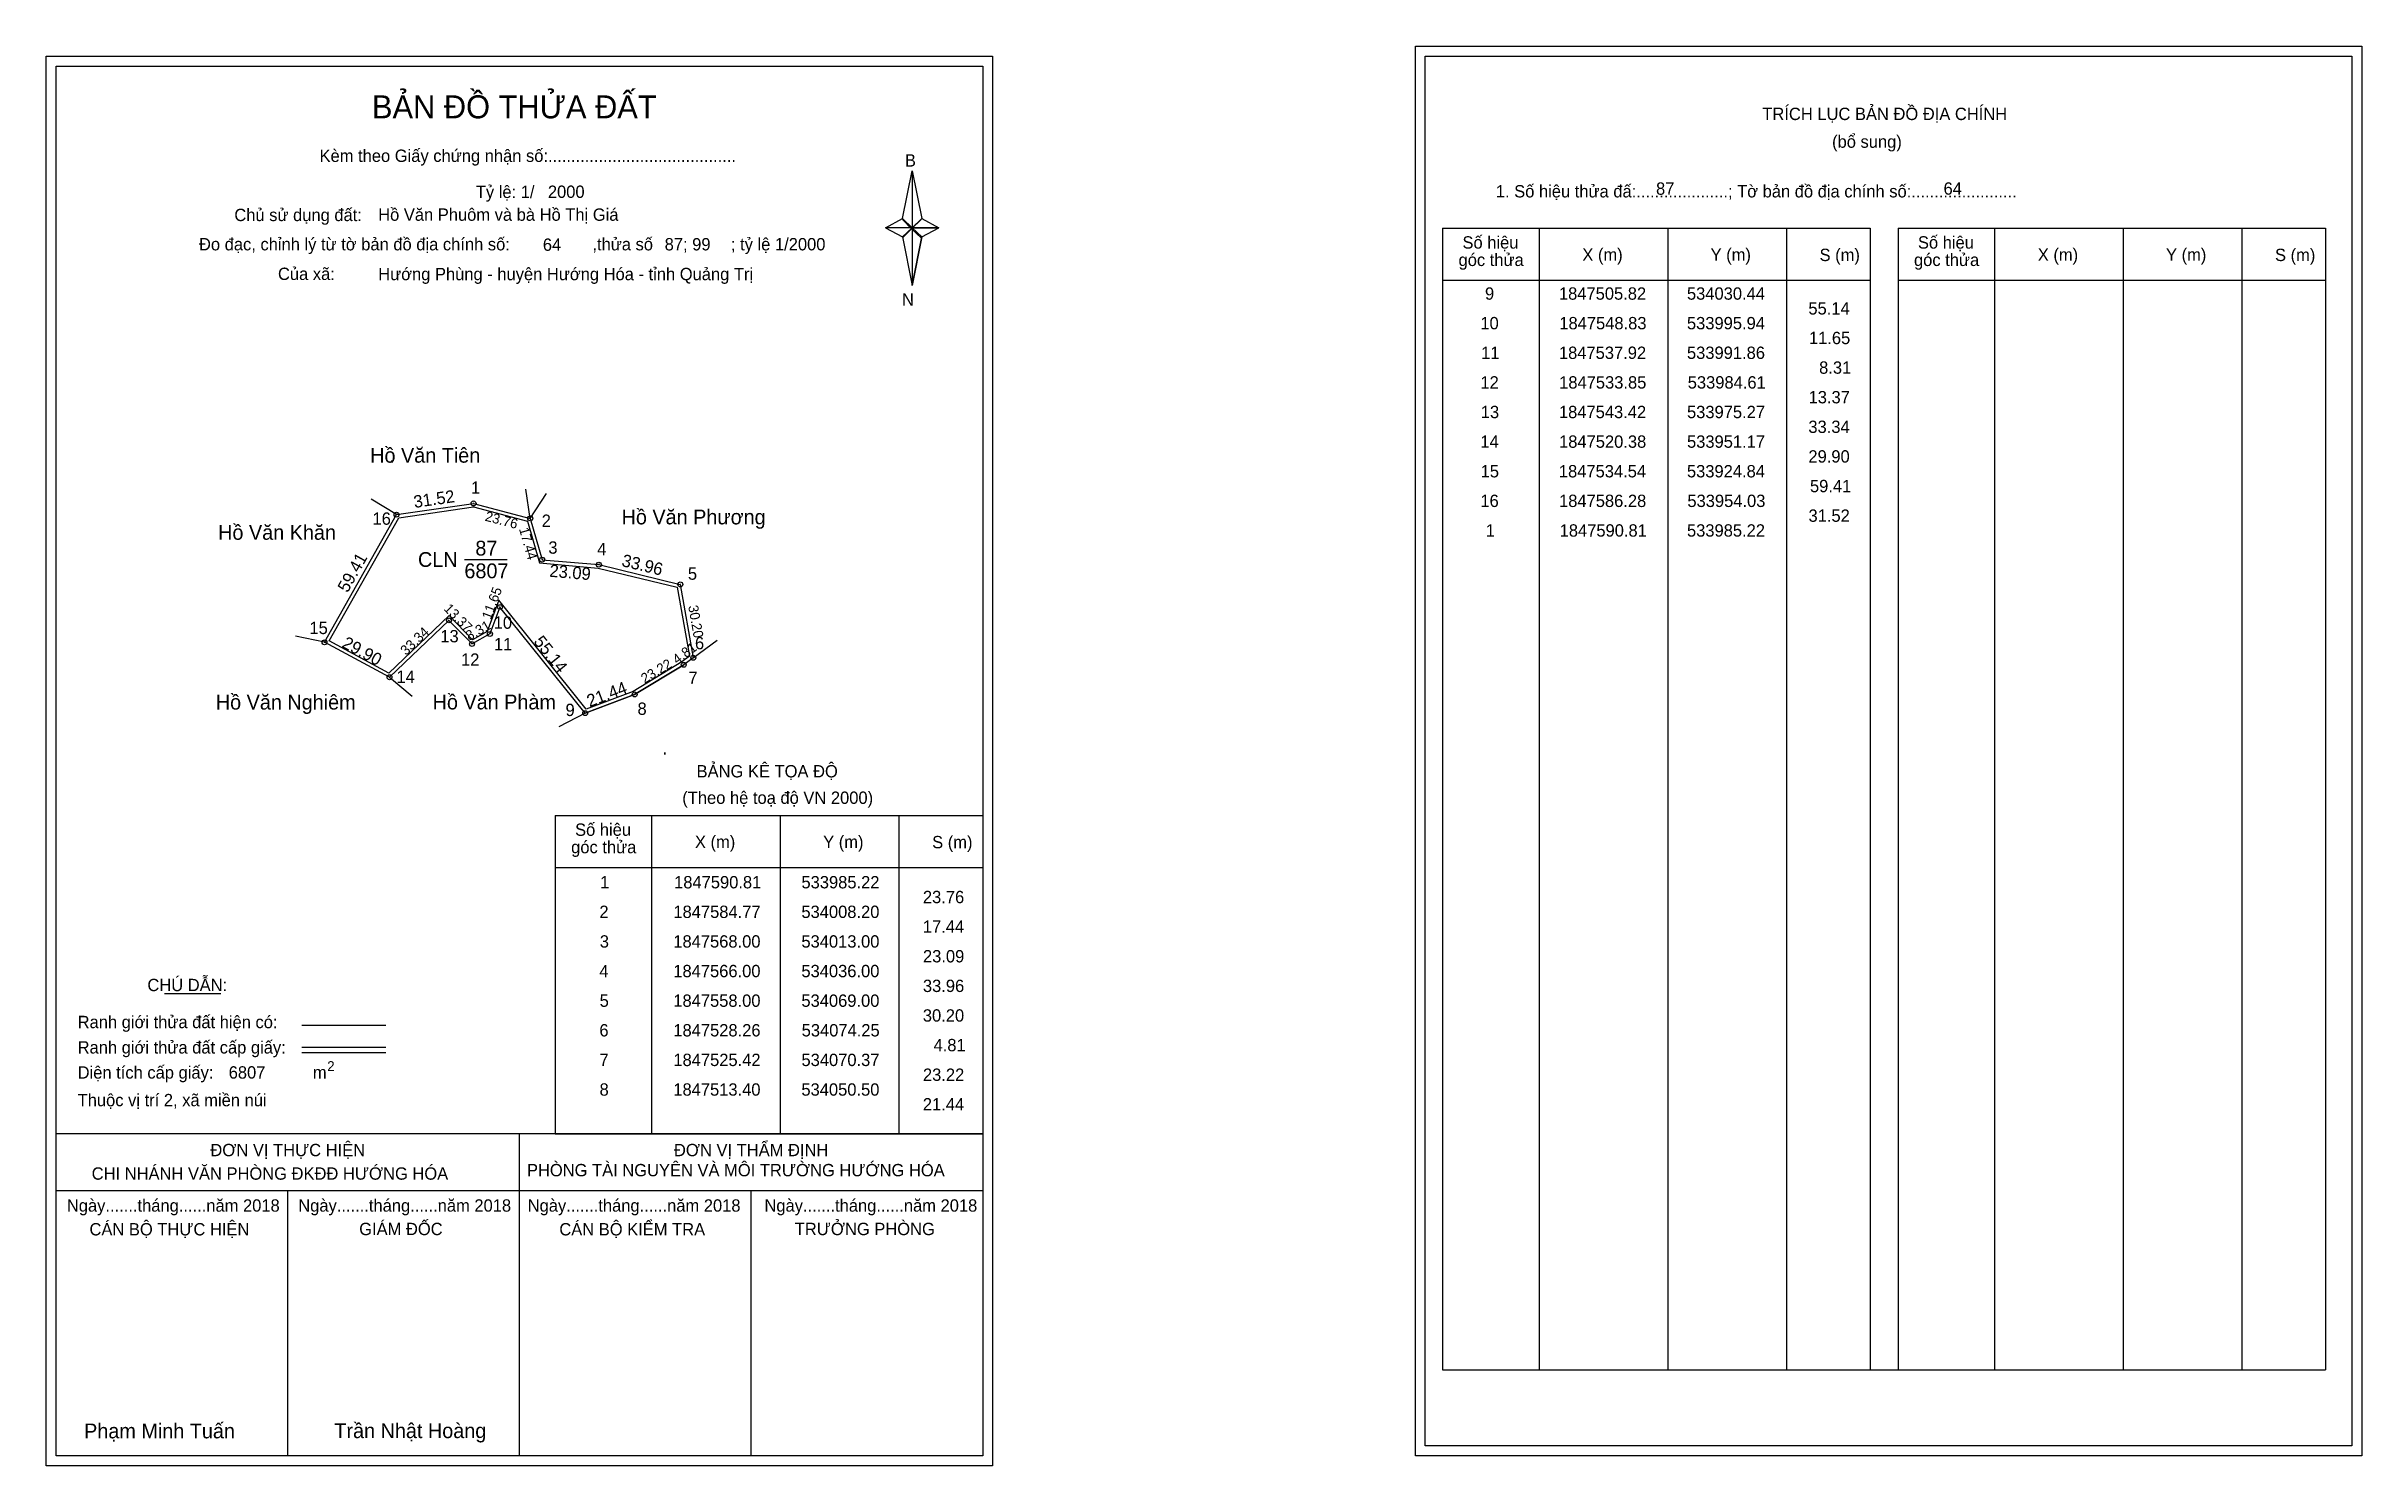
# Model space of a CAD drawing. Extents: x 533812 to 534750, y 1847201 to 1847776.
import ezdxf

# ---------------------------------------------------------------- set-up
doc = ezdxf.new("R2010")
doc.units = 0
for name, color, linetype in [('Level 1', 7, 'Continuous'), ('Level 10', 7, 'Continuous'), ('Level 11', 7, 'Continuous'), ('Level 13', 7, 'Continuous'), ('Level 27', 7, 'Continuous'), ('Level 3', 7, 'Continuous'), ('Level 36', 7, 'Continuous'), ('Level 49', 7, 'Continuous'), ('Level 53', 7, 'Continuous'), ('Level 55', 7, 'Continuous'), ('Level 6', 7, 'Continuous'), ('Level 60', 7, 'Continuous'), ('Level 63', 7, 'Continuous'), ('Level 9', 7, 'Continuous')]:
    doc.layers.add(name, color=color, linetype=linetype)

msp = doc.modelspace()

# ---------------------------------------------------------------- linework, layer by layer
at = {"layer": 'Level 1'}
for p, q in [((533816.14, 1847768.04), (533816.14, 1847768.04)), ((534370.78, 1847772.04), (534370.78, 1847772.04)), ((534158.98, 1847706.28), (534162.92, 1847725.56)), ((534162.92, 1847725.56), (534162.92, 1847702.51)), ((534162.92, 1847725.56), (534166.85, 1847706.28)), ((534152.09, 1847702.51), (534158.98, 1847706.28)), ((534158.98, 1847706.28), (534162.92, 1847702.51)), ((534162.62, 1847702.07), (534158.98, 1847705.84)), ((534162.92, 1847702.51), (534158.98, 1847698.83)), ((534162.62, 1847702.07), (534158.98, 1847698.39)), ((534158.98, 1847698.39), (534162.62, 1847702.07)), ((534158.98, 1847698.83), (534162.92, 1847679.11)), ((534166.56, 1847705.84), (534162.62, 1847702.07)), ((534162.62, 1847702.07), (534166.56, 1847705.84)), ((534166.56, 1847698.39), (534162.62, 1847702.07)), ((534166.85, 1847706.28), (534162.92, 1847702.51)), ((534162.92, 1847702.51), (534162.92, 1847679.11)), ((534162.92, 1847702.51), (534173.74, 1847702.51)), ((534162.92, 1847702.51), (534166.85, 1847698.83)), ((534166.85, 1847698.83), (534162.92, 1847679.11)), ((534166.85, 1847698.83), (534173.74, 1847702.51)), ((534377.85, 1847702.33), (534551.05, 1847702.33)), ((534417.03, 1847239.8), (534417.03, 1847702.33)), ((534469.17, 1847239.8), (534469.17, 1847702.33)), ((534517.12, 1847702.33), (534517.12, 1847239.8)), ((534551.05, 1847702.33), (534551.05, 1847239.8)), ((534562.36, 1847702.33), (534735.57, 1847702.33)), ((534601.54, 1847239.8), (534601.54, 1847702.33)), ((534653.69, 1847239.8), (534653.69, 1847702.33)), ((534701.63, 1847702.33), (534701.63, 1847239.8)), ((534735.57, 1847702.33), (534735.57, 1847239.8)), ((534377.85, 1847681.28), (534551.05, 1847681.28)), ((534562.36, 1847681.28), (534735.57, 1847681.28)), ((534018.33, 1847464.39), (534191.53, 1847464.39)), ((534057.51, 1847335.34), (534057.51, 1847464.39)), ((534109.65, 1847335.34), (534109.65, 1847464.39)), ((534157.59, 1847464.39), (534157.59, 1847335.34)), ((534018.33, 1847443.33), (534191.53, 1847443.33)), ((533859.97, 1847392.17), (533882.78, 1847392.17)), ((533915.7, 1847379.36), (533949.73, 1847379.36)), ((533915.7, 1847370.47), (533949.73, 1847370.47)), ((533915.7, 1847368.28), (533949.73, 1847368.28)), ((534029.79, 1847335.34), (533816.13, 1847335.34)), ((534191.53, 1847335.34), (533981.85, 1847335.34)), ((534003.83, 1847204.89), (534003.83, 1847335.34)), ((534018.33, 1847335.33), (534191.53, 1847335.33)), ((534191.53, 1847312.24), (533816.13, 1847312.24)), ((533909.98, 1847204.89), (533909.98, 1847312.24)), ((534097.68, 1847204.89), (534097.68, 1847312.24)), ((534377.85, 1847239.8), (534735.57, 1847239.8)), ((534191.53, 1847204.89), (534191.53, 1847204.89)), ((534746.18, 1847208.89), (534746.18, 1847208.89))]:
    msp.add_line(p, q, dxfattribs=at)
for points in [[(534158.98, 1847706.28), (534162.92, 1847725.56), (534162.92, 1847702.51)], [(534152.09, 1847702.51), (534158.98, 1847698.83), (534162.92, 1847702.51)], [(534162.92, 1847702.51), (534166.85, 1847706.28), (534173.74, 1847702.51)], [(534162.92, 1847702.51), (534162.92, 1847679.11), (534166.85, 1847698.83)]]:
    msp.add_lwpolyline(points, close=True, dxfattribs=at)
at = {"layer": 'Level 10'}
for p, q in [((533954.03, 1847586.28), (533985.22, 1847590.81)), ((534030.44, 1847505.82), (533995.94, 1847548.83)), ((534050.5, 1847513.4), (534070.37, 1847525.42)), ((534030.44, 1847505.82), (534050.5, 1847513.4))]:
    msp.add_line(p, q, dxfattribs=at)
for points in [[(533985.22, 1847590.81), (534008.2, 1847584.77), (534013, 1847568), (534036, 1847566), (534069, 1847558), (534074.25, 1847528.26), (534070.37, 1847525.42), (534050.5, 1847513.4), (534030.44, 1847505.82), (533995.94, 1847548.83), (533991.86, 1847537.92), (533984.61, 1847533.85), (533975.27, 1847543.42), (533951.17, 1847520.38), (533924.84, 1847534.54), (533954.03, 1847586.28)], [(533985.14, 1847589.38), (534007.07, 1847583.62), (534011.92, 1847566.69), (534035.77, 1847564.61), (534067.78, 1847556.86), (534072.72, 1847528.87), (534069.59, 1847526.59), (534049.89, 1847514.66), (534030.9, 1847507.49), (533995.49, 1847551.63), (533990.73, 1847538.89), (533984.86, 1847535.6), (533975.3, 1847545.39), (533950.94, 1847522.09), (533926.76, 1847535.1), (533954.91, 1847584.99)]]:
    msp.add_lwpolyline(points, close=True, dxfattribs=at)
at = {"layer": 'Level 11'}
for centre in [(533954.03, 1847586.28), (533985.22, 1847590.81), (533985.22, 1847590.81), (534008.2, 1847584.77), (534013, 1847568), (534036, 1847566), (534069, 1847558), (533995.94, 1847548.83), (533975.27, 1847543.42), (533991.86, 1847537.92), (533924.84, 1847534.54), (533984.61, 1847533.85), (534074.25, 1847528.26), (533951.17, 1847520.38), (534070.37, 1847525.42), (534050.5, 1847513.4), (534030.44, 1847505.82)]:
    msp.add_circle(centre, 1, dxfattribs=at)
at = {"layer": 'Level 27'}
for p, q in [((534008.2, 1847584.77), (534006.43, 1847596.64)), ((534008.2, 1847584.77), (534014.79, 1847594.8)), ((533954.03, 1847586.28), (533943.77, 1847592.51)), ((533924.84, 1847534.54), (533913.09, 1847536.97)), ((534074.25, 1847528.26), (534083.93, 1847535.35)), ((533951.17, 1847520.38), (533960.39, 1847512.7)), ((534030.44, 1847505.82), (534019.77, 1847500.33))]:
    msp.add_line(p, q, dxfattribs=at)
at = {"layer": 'Level 3'}
for p, q in [((534377.85, 1847702.33), (534377.85, 1847239.8)), ((534562.36, 1847702.33), (534562.36, 1847239.8)), ((534018.33, 1847464.39), (534018.33, 1847335.34))]:
    msp.add_line(p, q, dxfattribs=at)
at = {"layer": 'Level 63'}
for points in [[(534366.79, 1847776.04), (534750.19, 1847776.04), (534750.19, 1847204.89), (534366.79, 1847204.89)], [(533812.13, 1847772.04), (534195.53, 1847772.04), (534195.53, 1847200.89), (533812.13, 1847200.89)], [(533816.13, 1847768.04), (534191.53, 1847768.04), (534191.53, 1847204.89), (533816.13, 1847204.89)], [(534370.79, 1847772.04), (534746.19, 1847772.04), (534746.19, 1847208.89), (534370.79, 1847208.89)]]:
    msp.add_lwpolyline(points, close=True, dxfattribs=at)
at = {"layer": 'Level 9'}
msp.add_line((533981.51, 1847568.09), (533998.87, 1847568.09), dxfattribs=at)

# ---------------------------------------------------------------- texts
at = {"layer": 'Level 1'}
for s, height, p in [('BẢN ĐỒ THỬA ĐẤT', 9.3313, (533944.07, 1847746.85)), ('TRÍCH LỤC BẢN ĐỒ ĐỊA CHÍNH', 5, (534507.37, 1847746.16)), ('(bổ sung)', 5, (534535.62, 1847734.92)), ('Kèm theo Giấy chứng nhận số:.........................................', 5, (533922.83, 1847729.19)), ('B', 5, (534160, 1847727.31)), ('1. Số hiệu thửa đấ:....................; Tờ bản đồ địa chính số:.......................', 5, (534399.4, 1847714.8)), ('Chủ sử dụng đất:', 5, (533888.31, 1847705.21)), ('Đo đạc, chỉnh lý từ tờ bản đồ địa chính số:                  ,thửa số                 ; tỷ lệ 1/2000', 5, (533874, 1847693.35)), ('Số hiệu', 5, (534385.88, 1847694.07)), ('Số hiệu', 5, (534570.4, 1847694.07)), ('góc thửa', 5, (534384.29, 1847687.01)), ('X (m)', 5, (534434.44, 1847689.12)), ('Y (m)', 5, (534486.4, 1847689.12)), ('S (m)', 5, (534530.55, 1847689.02)), ('góc thửa', 5, (534568.81, 1847687.01)), ('X (m)', 5, (534618.96, 1847689.12)), ('Y (m)', 5, (534670.91, 1847689.12)), ('S (m)', 5, (534715.07, 1847689.02)), ('Của xã:', 5, (533905.99, 1847681.35)), ('N', 5, (534158.8, 1847670.97)), ('BẢNG KÊ TỌA ĐỘ', 5, (534075.59, 1847479.79)), ('(Theo hệ toạ độ VN 2000)', 5, (534069.79, 1847469.07)), ('góc thửa', 5, (534024.77, 1847449.06)), ('Số hiệu', 5, (534026.36, 1847456.12)), ('X (m)', 5, (534074.92, 1847451.17)), ('Y (m)', 5, (534126.87, 1847451.17)), ('S (m)', 5, (534171.03, 1847451.07)), ('CHÚ DẪN:', 5, (533853.09, 1847393.18)), ('Ranh giới thửa đất hiện có:', 5, (533824.83, 1847378.18)), ('Ranh giới thửa đất cấp giấy:', 5, (533824.83, 1847367.9)), ('Diện tích cấp giấy:', 5, (533824.83, 1847357.74)), ('m', 5, (533920.14, 1847357.78)), ('2', 4, (533925.94, 1847360.8)), ('Thuộc vị trí 2, xã miền núi', 5, (533824.83, 1847346.54)), ('ĐƠN VỊ THỰC HIỆN', 5, (533878.6, 1847326.3)), ('ĐƠN VỊ THẨM ĐỊNH', 5, (534066.41, 1847326.3)), ('CHI NHÁNH VĂN PHÒNG ĐKĐĐ HƯỚNG HÓA', 5, (533830.52, 1847316.78)), ('PHÒNG TÀI NGUYÊN VÀ MÔI TRƯỜNG HƯỚNG HÓA', 5, (534006.86, 1847318.16)), ('Ngày.......tháng......năm 2018', 5, (533820.47, 1847303.83)), ('Ngày.......tháng......năm 2018', 5, (533914.21, 1847303.83)), ('Ngày.......tháng......năm 2018', 5, (534007.16, 1847303.83)), ('Ngày.......tháng......năm 2018', 5, (534103.08, 1847303.83)), ('CÁN BỘ THỰC HIỆN', 5, (533829.63, 1847294.2)), ('GIÁM ĐỐC', 5, (533938.9, 1847294.32)), ('CÁN BỘ KIỂM TRA', 5, (534019.98, 1847294.2)), ('TRƯỞNG PHÒNG', 5, (534115.36, 1847294.32)), ('Phạm Minh Tuấn', 6, (533827.45, 1847211.97)), ('Trần Nhật Hoàng', 6, (533928.84, 1847212.07))]:
    msp.add_text(s, height=height, dxfattribs=at).set_placement(p)
at = {"layer": 'Level 11'}
msp.add_text('Tỷ lệ: 1/', height=5, dxfattribs=at).set_placement((533986.15, 1847714.57))
at = {"layer": 'Level 13'}
for s, p in [('87', (533985.96, 1847569.69)), ('CLN', (533962.72, 1847565.09)), ('6807', (533981.52, 1847560.49))]:
    msp.add_text(s, height=6, dxfattribs=at).set_placement(p)
at = {"layer": 'Level 36'}
for p in [(533951.09, 1847607.32), (534061.62, 1847489.03)]:
    msp.add_text('.', height=6, dxfattribs=at).set_placement(p)
at = {"layer": 'Level 49'}
for s, height, rotation, p in [('31.52', 5, 8.26379, (533961.32, 1847588.96)), ('23.76', 4, 345.27362, (533989.6, 1847583.87)), ('17.44', 4, 285.97247, (534003.61, 1847580.47)), ('59.41', 5, 60.56974, (533934.18, 1847554.35)), ('23.09', 5, 355.03026, (534015.81, 1847561.13)), ('33.96', 5, 346.37301, (534044.94, 1847565.48)), ('11.65', 4, 69.49577, (533992.19, 1847543.46)), ('13.37', 4, 314.30315, (533972.9, 1847547.88)), ('30.20', 4, 280.01128, (534072.18, 1847549.21)), ('33.34', 4, 43.71185, (533957.89, 1847529.01)), ('8.31', 4, 29.30895, (533983.46, 1847535.04)), ('29.90', 5, 331.7291, (533931.56, 1847532.74)), ('55.14', 5, 308.73446, (534009.32, 1847534.71)), ('4.81', 4, 36.20259, (534067.67, 1847525.43)), ('23.22', 4, 31.17109, (534054.57, 1847517.73)), ('21.44', 5, 20.69989, (534032.25, 1847508.21))]:
    msp.add_text(s, height=height, rotation=rotation, dxfattribs=at).set_placement(p)
at = {"layer": 'Level 53'}
for s, p in [('9', (534395, 1847673.36)), ('1847505.82', (534424.96, 1847673.36)), ('534030.44', (534476.82, 1847673.36)), ('55.14', (534526.02, 1847667.36)), ('10', (534393.13, 1847661.36)), ('1847548.83', (534425.11, 1847661.36)), ('533995.94', (534476.82, 1847661.36)), ('11.65', (534526.25, 1847655.36)), ('11', (534393.45, 1847649.36)), ('1847537.92', (534424.96, 1847649.36)), ('533991.86', (534476.83, 1847649.36)), ('12', (534393.15, 1847637.36)), ('1847533.85', (534425.05, 1847637.36)), ('533984.61', (534477.14, 1847637.36)), ('8.31', (534530.37, 1847643.36)), ('13.37', (534526.1, 1847631.36)), ('13', (534393.3, 1847625.36)), ('1847543.42', (534424.96, 1847625.36)), ('533975.27', (534476.85, 1847625.36)), ('33.34', (534526.02, 1847619.36)), ('14', (534393.12, 1847613.36)), ('1847520.38', (534425.01, 1847613.36)), ('533951.17', (534476.85, 1847613.36)), ('15', (534393.24, 1847601.36)), ('1847534.54', (534424.93, 1847601.36)), ('533924.84', (534476.82, 1847601.36)), ('29.90', (534526.03, 1847607.36)), ('16', (534393.14, 1847589.36)), ('1847586.28', (534425.01, 1847589.36)), ('533954.03', (534477, 1847589.36)), ('59.41', (534526.67, 1847595.36)), ('31.52', (534526.07, 1847583.36)), ('1', (534395.29, 1847577.36)), ('1847590.81', (534425.25, 1847577.36)), ('533985.22', (534476.84, 1847577.36)), ('1', (534036.52, 1847434.83)), ('1847590.81', (534066.48, 1847434.83)), ('533985.22', (534118.07, 1847434.83)), ('2', (534036.22, 1847422.83)), ('1847584.77', (534066.19, 1847422.83)), ('534008.20', (534118.05, 1847422.83)), ('23.76', (534167.28, 1847428.83)), ('3', (534036.38, 1847410.83)), ('1847568.00', (534066.16, 1847410.83)), ('534013.00', (534118.05, 1847410.83)), ('17.44', (534167.25, 1847416.83)), ('23.09', (534167.31, 1847404.83)), ('4', (534036.2, 1847398.83)), ('1847566.00', (534066.16, 1847398.83)), ('534036.00', (534118.05, 1847398.83)), ('33.96', (534167.28, 1847392.83)), ('5', (534036.31, 1847386.83)), ('1847558.00', (534066.16, 1847386.83)), ('534069.00', (534118.05, 1847386.83)), ('6', (534036.21, 1847374.83)), ('1847528.26', (534066.17, 1847374.83)), ('534074.25', (534118.16, 1847374.83)), ('30.20', (534167.26, 1847380.83)), ('4.81', (534171.59, 1847368.83)), ('7', (534036.23, 1847362.83)), ('1847525.42', (534066.18, 1847362.83)), ('534070.37', (534118.08, 1847362.83)), ('23.22', (534167.3, 1847356.83)), ('8', (534036.28, 1847350.83)), ('1847513.40', (534066.16, 1847350.83)), ('534050.50', (534118.05, 1847350.83)), ('21.44', (534167.25, 1847344.83))]:
    msp.add_text(s, height=5, dxfattribs=at).set_placement(p)
at = {"layer": 'Level 55'}
for s, height, p in [('16', 0.8, (533953.46, 1847586.28)), ('86', 0.22, (533953.87, 1847586.06)), ('0', 0.22, (533953.95, 1847586.06)), ('1', 0.8, (533985, 1847590.81)), ('0', 0.22, (533985.14, 1847590.59)), ('2', 0.8, (534007.93, 1847584.77)), ('115', 0.22, (534007.97, 1847584.55)), ('0', 0.22, (534008.12, 1847584.55)), ('3', 0.8, (534012.75, 1847568)), ('115', 0.22, (534012.77, 1847567.78)), ('4', 0.8, (534035.72, 1847566)), ('115', 0.22, (534035.77, 1847565.78)), ('5', 0.8, (534068.74, 1847558)), ('115', 0.22, (534068.77, 1847557.78)), ('10', 0.8, (533995.37, 1847548.83)), ('99', 0.22, (533995.78, 1847548.61)), ('99', 0.22, (533995.78, 1847548.61)), ('13', 0.8, (533974.73, 1847543.42)), ('99', 0.22, (533975.11, 1847543.2)), ('99', 0.22, (533975.11, 1847543.2)), ('11', 0.8, (533991.34, 1847537.92)), ('99', 0.22, (533991.7, 1847537.7)), ('99', 0.22, (533991.7, 1847537.7)), ('15', 0.8, (533924.29, 1847534.54)), ('115', 0.22, (533924.61, 1847534.32)), ('86', 0.22, (533924.68, 1847534.32)), ('12', 0.8, (533984.04, 1847533.85)), ('99', 0.22, (533984.45, 1847533.63)), ('99', 0.22, (533984.45, 1847533.63)), ('6', 0.8, (534073.98, 1847528.26)), ('14', 0.8, (533950.6, 1847520.38)), ('115', 0.22, (533950.94, 1847520.16)), ('99', 0.22, (533951.01, 1847520.16)), ('99', 0.22, (533951.01, 1847520.16)), ('7', 0.8, (534070.1, 1847525.42)), ('0', 0.22, (534070.29, 1847525.2)), ('0', 0.22, (534070.29, 1847525.2)), ('115', 0.22, (534074.02, 1847528.04)), ('0', 0.22, (534074.17, 1847528.04)), ('0', 0.22, (534074.17, 1847528.04)), ('8', 0.8, (534050.24, 1847513.4)), ('0', 0.22, (534050.42, 1847513.18)), ('0', 0.22, (534050.42, 1847513.18)), ('9', 0.8, (534030.17, 1847505.82)), ('99', 0.22, (534030.28, 1847505.6)), ('99', 0.22, (534030.28, 1847505.6)), ('0', 0.22, (534030.36, 1847505.6)), ('0', 0.22, (534030.36, 1847505.6))]:
    msp.add_text(s, height=height, dxfattribs=at).set_placement(p)
at = {"layer": 'Level 6'}
for s, p in [('2000', (534015.34, 1847714.61)), ('87', (534464.3, 1847715.88)), ('64', (534580.79, 1847715.92)), ('Hồ Văn Phuôm và bà Hồ Thị Giá', (533946.58, 1847705.34)), ('64', (534013.31, 1847693.17)), ('87; 99', (534062.65, 1847693.33)), ('Hướng Phùng - huyện Hướng Hóa - tỉnh Quảng Trị', (533946.61, 1847681.26)), ('6807', (533886.02, 1847357.75))]:
    msp.add_text(s, height=5, dxfattribs=at).set_placement(p)
at = {"layer": 'Level 60'}
for s, p in [('Hồ Văn Tiên', (533943.35, 1847607.32)), ('Hồ Văn Phương', (534045.2, 1847582.32)), ('Hồ Văn Khăn', (533881.75, 1847576.08)), ('Hồ Văn Nghiêm', (533880.81, 1847507.29)), ('Hồ Văn Phàm', (533968.65, 1847507.35))]:
    msp.add_text(s, height=6, dxfattribs=at).set_placement(p)
at = {"layer": 'Level 9'}
for s, p in [('1', (533984.19, 1847594.7)), ('16', (533944.29, 1847582.16)), ('2', (534012.83, 1847581.3)), ('3', (534015.53, 1847570.44)), ('4', (534035.31, 1847569.82)), ('5', (534072.06, 1847559.88)), ('15', (533918.74, 1847537.87)), ('13', (533971.77, 1847534.52)), ('10', (533993.39, 1847540.01)), ('12', (533980.16, 1847525.02)), ('11', (533993.48, 1847531.26)), ('6', (534074.93, 1847531.7)), ('14', (533954, 1847518.1)), ('7', (534072.24, 1847517.59)), ('9', (534022.49, 1847504.65)), ('8', (534051.66, 1847505.14))]:
    msp.add_text(s, height=5, dxfattribs=at).set_placement(p)

doc.saveas('drawing.dxf')
